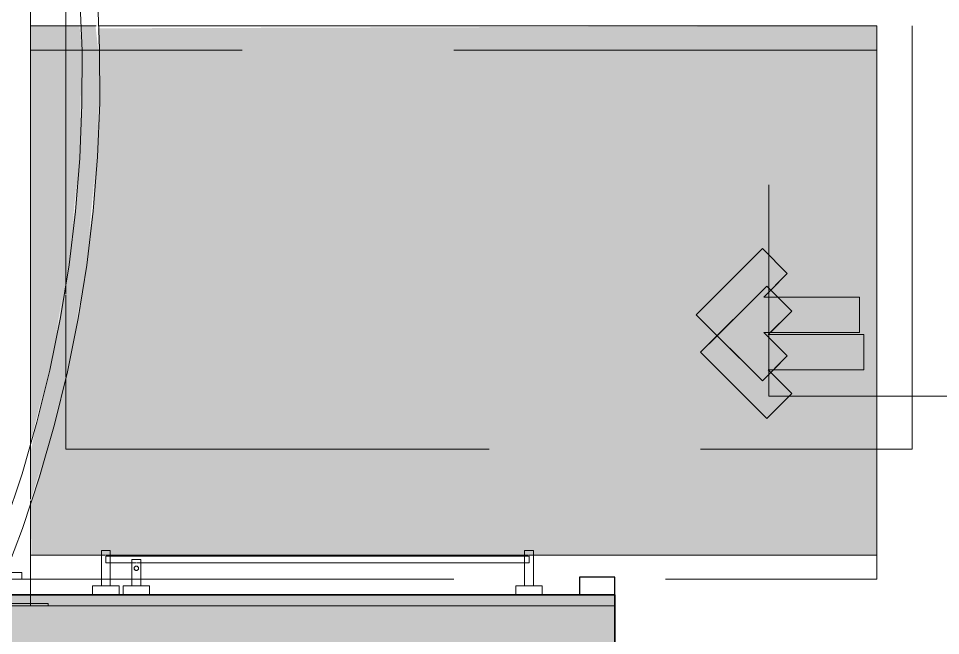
# Model space of a CAD drawing. Header units: inches. Extents: x 6 to 8416, y -388 to 6104.
# Drawn here: x 5603.1 to 5655.4, y 605.4 to 640.4 of the extents above; entities that cross this region are included whole.
import ezdxf

# ---------------------------------------------------------------- set-up
doc = ezdxf.new("R2010")
doc.units = ezdxf.units.IN
doc.header["$MEASUREMENT"] = 0
doc.linetypes.add('Hidden 1_16_', pattern=[36, 24, -12])
for name, color, linetype, lineweight in [('A-DOOR', 31, 'Continuous', 18), ('A-DOOR-FRAM', 31, 'Continuous', 25), ('A-GENM', 13, 'Continuous', 18), ('A-WALL', 113, 'Continuous', 25), ('A-WALL-PATT', 111, 'Continuous', 35), ('I-WALL', 2, 'Continuous', 25), ('P-SANR-FIXT', 6, 'Continuous', 18), ('Q-SPCQ', 91, 'Continuous', 18)]:
    doc.layers.add(name, color=color, linetype=linetype, lineweight=lineweight)

# ---------------------------------------------------------------- blocks, each defined once
blk = doc.blocks.new('Unit-Single-Flush-ICC ADA-AM - 36_ x 84_-NR _U-BA _ BATH_-6492505-LEVEL 3 - PLAN Copy 1 Copy 1')
at = {"layer": 'A-DOOR'}
for p, q in [((-8.693, 26.593), (-7.456, 27.831)), ((18, 2.375), (-7.456, 27.831)), ((16.763, 1.138), (-8.693, 26.593)), ((16.763, 1.138), (18, 2.375))]:
    blk.add_line(p, q, dxfattribs=at)
at = {"layer": 'A-DOOR', "lineweight": 9}
blk.add_arc((18, 2.375), 36, 135, 180, dxfattribs=at)
at = {"layer": 'A-DOOR-FRAM'}
for p, q in [((-18, 3.375), (-20, 3.375)), ((-20, 3.375), (-20, 2.375)), ((-18, 2.375), (-18, 3.375)), ((20, 3.375), (18, 3.375)), ((18, 3.375), (18, 2.375)), ((20, 2.375), (20, 3.375)), ((-20, 2.375), (-18, 2.375)), ((18, 2.375), (20, 2.375)), ((-18, -2.375), (-20, -2.375)), ((-20, -2.375), (-20, -3.375)), ((-18, -3.375), (-18, -2.375)), ((20, -2.375), (18, -2.375)), ((18, -2.375), (18, -3.375)), ((20, -3.375), (20, -2.375)), ((-20, -3.375), (-18, -3.375)), ((18, -3.375), (20, -3.375))]:
    blk.add_line(p, q, dxfattribs=at)
at = {"layer": 'A-DOOR-FRAM', "lineweight": 18}
for p, q in [((-18, 3.375), (-20, 3.375)), ((-20, 3.375), (-20, 2.375)), ((-18, 3.375), (-18, 2.375)), ((20, 3.375), (18, 3.375)), ((18, 3.375), (18, 2.375)), ((20, 3.375), (20, 2.375)), ((-20, 2.375), (-18, 2.375)), ((18, 2.375), (20, 2.375)), ((-20, -3.375), (-20, -2.375)), ((-18, -2.375), (-20, -2.375)), ((-18, -3.375), (-18, -2.375)), ((18, -3.375), (18, -2.375)), ((20, -2.375), (18, -2.375)), ((20, -3.375), (20, -2.375)), ((-20, -3.375), (-18, -3.375)), ((18, -3.375), (20, -3.375))]:
    blk.add_line(p, q, dxfattribs=at)
blk = doc.blocks.new('GM BA Shower-Unit-Tub-Prefab-ICC ADA-AM - ICC Type B_ Option A Forward_ 60_W x 32_D-2224287-LEVEL 3 - PLAN Copy 1 Copy 1')
at = {"layer": 'A-GENM'}
for p, q in [((0, 32), (0.625, 32)), ((59.375, 32), (60, 32))]:
    blk.add_line(p, q, dxfattribs=at)
blk = doc.blocks.new('PL BA Toilet-Unit-Two Piece-ICC ADA-AM - ICC Type B_ Side Approach_ Swing Up Bar-V403-LEVEL 3 - PLAN Copy 1 Copy 1')
at = {"layer": 'A-GENM', "linetype": 'Hidden 1_16_', "lineweight": 9}
for p, q in [((0, -5.5), (0, 0)), ((33, 0), (0, 0)), ((33, -24), (33, 0)), ((0, -17.776), (0, -5.5)), ((0, -18.375), (0, -17.776)), ((0, -22.036), (0, -18.566)), ((0, -23.078), (0, -22.178)), ((0, -46.672), (0, -23.078)), ((33, -24), (48, -24)), ((48, -56), (48, -24)), ((0, -47.204), (0, -46.672)), ((39.75, -46.75), (36, -50.5)), ((36.937, -49.563), (39.75, -46.75)), ((41.164, -48.164), (39.75, -46.75)), ((39.75, -46.75), (39.977, -46.977)), ((39.977, -46.977), (40.375, -47.375)), ((0, -51.923), (0, -47.263)), ((40.375, -47.375), (41.164, -48.164)), ((39.828, -49.5), (41.164, -48.164)), ((41.164, -48.164), (39.953, -49.375)), ((36, -50.5), (36.937, -49.563)), ((45.25, -49.5), (39.828, -49.5)), ((39.828, -49.5), (45.25, -49.5)), ((45.25, -51.5), (45.25, -49.5)), ((45.25, -49.5), (45.25, -51.5)), ((36, -50.5), (39.75, -54.25)), ((39.75, -54.25), (36, -50.5)), ((41.164, -52.836), (39.828, -51.5)), ((39.828, -51.5), (45.25, -51.5)), ((40.125, -51.5), (39.828, -51.5)), ((39.977, -51.648), (41.164, -52.836)), ((45.25, -51.5), (40.125, -51.5)), ((0, -56), (0, -51.974)), ((39.75, -54.25), (41.164, -52.836)), ((41.164, -52.836), (39.75, -54.25)), ((0, -56), (48, -56))]:
    blk.add_line(p, q, dxfattribs=at)
blk = doc.blocks.new('GM Clearance-Rect-AM - 30_ x 48_  - A117 2017 Existing _ Type B _ A117 2009 _ CBC-V440-LEVEL 3 - PLAN Copy 1 Copy 1')
at = {"layer": 'A-GENM', "linetype": 'Hidden 1_16_', "lineweight": 9, "transparency": 33554560}
h = blk.add_hatch(color=256, dxfattribs=at)
h.paths.add_polyline_path([(15, 48), (-15, 48), (-14.865, 3.829), (-9.98, 3.852), (-4.627, 3.521), (1.211, 2.722), (6.775, 1.493), (11.363, 0.219), (12.253, 0), (15, 0.051), (15, 4.05), (14.75, 4.05), (14.75, 4.483), (15, 4.483), (15, 28.05), (14.75, 28.05), (14.75, 28.483), (15, 28.483), (15, 37.571)])
h.paths.add_polyline_path([(8.6, 0), (3.467, 1.272), (-2.174, 2.235), (-7.811, 2.769), (-12.992, 2.9), (-15, 2.783), (-15, 0), (8.439, 0)])
h = blk.add_hatch(color=256, dxfattribs=at)
h.paths.add_polyline_path([(15, 28.483), (14.75, 28.483), (14.75, 28.05), (15, 28.05), (15, 28.456)])
h.paths.add_polyline_path([(15, 4.483), (14.75, 4.483), (14.75, 4.05), (15, 4.05), (15, 4.456)])
h.paths.add_polyline_path([(11.922, 0), (8.135, 1.162), (3.083, 2.363), (-1.424, 3.155), (-8.171, 3.783), (-13.109, 3.896), (-15, 3.685), (-15, 2.824), (-10.45, 2.869), (-4.679, 2.522), (1.585, 1.633), (7.063, 0.418), (9.185, 0), (11.841, 0)])
at = {"layer": 'A-GENM', "linetype": 'Hidden 1_16_', "lineweight": 9}
for p, q in [((15, 48), (-15, 48)), ((-15, 48), (-15, 3.829)), ((15, 48), (-15, 48)), ((-15, 48), (-15, 3.829)), ((-15, 3.829), (-15, 48)), ((-15, 48), (15, 48)), ((15, 28.456), (15, 48)), ((15, 28.456), (15, 48)), ((15, 48), (15, 28.456)), ((15, 28.267), (15, 28.456)), ((15, 28.267), (15, 28.456)), ((15, 28.456), (15, 28.267)), ((15, 28.05), (15, 28.24)), ((15, 28.05), (15, 28.24)), ((15, 28.24), (15, 28.05)), ((15, 4.456), (15, 28.05)), ((15, 4.456), (15, 28.05)), ((15, 28.05), (15, 4.456)), ((15, 4.267), (15, 4.456)), ((15, 4.267), (15, 4.456)), ((15, 4.456), (15, 4.267)), ((15, 4.05), (15, 4.24)), ((15, 4.05), (15, 4.24)), ((15, 4.24), (15, 4.05)), ((-15, 3.714), (-15, 3.38)), ((-15, 3.714), (-15, 3.38)), ((-15, 3.38), (-15, 3.714)), ((15, 0), (15, 4.05)), ((15, 0), (15, 4.05)), ((15, 4.05), (15, 0)), ((-15, 3.378), (-15, 2.824)), ((-15, 3.378), (-15, 2.824)), ((-15, 2.824), (-15, 3.378)), ((-15, 2.824), (-15, 0)), ((-15, 2.824), (-15, 0)), ((-15, 0), (-15, 2.824)), ((-15, 0), (8.439, 0)), ((-15, 0), (8.439, 0)), ((8.439, 0), (-15, 0)), ((8.6, 0), (9.023, 0)), ((8.6, 0), (9.023, 0)), ((9.023, 0), (8.6, 0)), ((9.075, 0), (11.841, 0)), ((9.075, 0), (11.841, 0)), ((11.841, 0), (9.075, 0)), ((11.922, 0), (15, 0)), ((11.922, 0), (15, 0)), ((15, 0), (11.922, 0))]:
    blk.add_line(p, q, dxfattribs=at)
blk = doc.blocks.new('SE BA Towel Bar-AM - 2_-0_ W x 2 1_2_ D_ 48_ AFF-V442-LEVEL 3 - PLAN Copy 1 Copy 1')
at = {"layer": 'Q-SPCQ'}
for p, q in [((-12.25, 2.5), (-12.25, 0.5)), ((-12.25, 2.5), (-12, 2.5)), ((-12.217, 2.5), (-12, 2.5)), ((-12, 2.5), (-11.783, 2.5)), ((-12, 2.5), (-11.75, 2.5)), ((12, 2.187), (-12, 2.187)), ((-12, 2.187), (-12, 2.181)), ((-12, 2.187), (-12, 1.812)), ((-12, 2.181), (-12, 2.162)), ((-12, 2.162), (-12, 2.133)), ((-12, 2.133), (-12, 2.094)), ((-12, 2.094), (-12, 2.049)), ((-11.75, 0.5), (-11.75, 2.5)), ((11.75, 2.5), (11.75, 0.5)), ((11.75, 2.5), (12, 2.5)), ((11.783, 2.5), (12, 2.5)), ((12, 2.5), (12.217, 2.5)), ((12, 2.5), (12.25, 2.5)), ((12, 1.812), (12, 2.187)), ((12, 2.181), (12, 2.187)), ((12, 2.162), (12, 2.181)), ((12, 2.133), (12, 2.162)), ((12, 2.094), (12, 2.133)), ((12, 2.049), (12, 2.094)), ((12.25, 0.5), (12.25, 2.5)), ((-12, 2.049), (-12, 2)), ((-12, 2), (-12, 1.951)), ((-12, 1.951), (-12, 1.906)), ((-12, 1.906), (-12, 1.867)), ((-12, 1.867), (-12, 1.838)), ((-12, 1.838), (-12, 1.819)), ((-12, 1.819), (-12, 1.812)), ((-12, 1.812), (-10.483, 1.812)), ((-10.483, 1.812), (-10.294, 1.812)), ((-10.267, 1.812), (-10.077, 1.812)), ((-10.077, 1.812), (12, 1.812)), ((12, 2), (12, 2.049)), ((12, 1.951), (12, 2)), ((12, 1.906), (12, 1.951)), ((12, 1.867), (12, 1.906)), ((12, 1.838), (12, 1.867)), ((12, 1.819), (12, 1.838)), ((12, 1.812), (12, 1.819)), ((-12.75, 0.5), (-12.75, 0)), ((-12, 0.5), (-12.75, 0.5)), ((-12, 0.5), (-12.25, 0.5)), ((-12, 0.5), (-12.236, 0.5)), ((-12, 0.5), (-12.217, 0.5)), ((-11.783, 0.5), (-12, 0.5)), ((-11.75, 0.5), (-12, 0.5)), ((-11.764, 0.5), (-12, 0.5)), ((-11.25, 0.5), (-12, 0.5)), ((-11.25, 0), (-11.25, 0.5)), ((11.25, 0.5), (11.25, 0)), ((12, 0.5), (11.25, 0.5)), ((12, 0.5), (11.75, 0.5)), ((12, 0.5), (11.764, 0.5)), ((12, 0.5), (11.783, 0.5)), ((12.217, 0.5), (12, 0.5)), ((12.25, 0.5), (12, 0.5)), ((12.236, 0.5), (12, 0.5)), ((12.75, 0.5), (12, 0.5)), ((12.75, 0), (12.75, 0.5)), ((-12.53, 0), (-12.75, 0)), ((-12, 0), (-12.75, 0)), ((-12, 0), (-12.53, 0)), ((-11.47, 0), (-12, 0)), ((-11.25, 0), (-12, 0)), ((-11.25, 0), (-11.47, 0)), ((11.47, 0), (11.25, 0)), ((12, 0), (11.25, 0)), ((12, 0), (11.47, 0)), ((12.53, 0), (12, 0)), ((12.75, 0), (12, 0)), ((12.75, 0), (12.53, 0))]:
    blk.add_line(p, q, dxfattribs=at)
blk = doc.blocks.new('z Nested-Shower Surround-Tub-Prefab - Variable-V408-LEVEL 3 - PLAN Copy 1 Copy 1')
at = {"layer": 'A-GENM', "lineweight": 9}
for p, q in [((0.125, 33), (0, 33)), ((0, 33), (0, 0)), ((0, 32), (0, 33)), ((0, 33), (0.125, 33)), ((0.125, 0.125), (0.125, 33)), ((0.125, 33), (0.125, 32)), ((60, 33), (59.875, 33)), ((59.875, 33), (59.875, 0.125)), ((59.875, 32), (59.875, 33)), ((59.875, 33), (60, 33)), ((60, 0), (60, 33)), ((60, 33), (60, 32)), ((0, 29.875), (0, 32)), ((0.125, 32), (0.125, 29.875)), ((59.875, 0.625), (59.875, 32)), ((60, 32), (60, 0.625)), ((0, 0.625), (0, 29.875)), ((0.125, 29.875), (0.125, 0.625)), ((0, 0), (0, 0.625)), ((0.125, 0.625), (0.125, 0.313)), ((59.875, 0.313), (59.875, 0.625)), ((60, 0.625), (60, 0)), ((0, 0), (60, 0)), ((60, 0), (0, 0)), ((59.875, 0.125), (0.125, 0.125)), ((0.313, 0.125), (59.688, 0.125))]:
    blk.add_line(p, q, dxfattribs=at)
at = {"layer": 'A-GENM'}
for p, q in [((1.5, 32), (0, 32)), ((0, 32), (0, 0)), ((0, 29.875), (0, 32)), ((0.125, 32), (0.625, 32)), ((0.625, 32), (1.5, 32)), ((1.5, 32), (5.826, 32)), ((1.5, 30.75), (1.5, 32)), ((1.5, 30.75), (1.5, 32)), ((1.5, 32), (1.5, 30.75)), ((6.125, 32), (8.252, 32)), ((8.398, 32), (9.275, 32)), ((9.275, 32), (27.125, 32)), ((27.125, 32), (50.564, 32)), ((50.725, 32), (51.148, 32)), ((51.2, 32), (53.966, 32)), ((54.047, 32), (57.125, 32)), ((57.125, 32), (58.5, 32)), ((58.5, 32), (58.5, 30.75)), ((60, 32), (58.5, 32)), ((58.5, 32), (58.5, 30.75)), ((58.5, 30.75), (58.5, 32)), ((58.5, 32), (59.375, 32)), ((59.375, 32), (59.875, 32)), ((60, 0), (60, 32)), ((60, 32), (60, 0.625)), ((1.5, 30), (1.5, 30.75)), ((1.5, 29.25), (1.5, 30.75)), ((1.5, 30.75), (1.5, 30)), ((58.5, 30.75), (58.5, 29.25)), ((58.5, 30.75), (58.5, 29.25)), ((58.5, 29.25), (58.5, 30.75)), ((0, 0.625), (0, 29.875)), ((1.5, 3.75), (1.5, 29.25)), ((1.5, 5.942), (1.5, 29.058)), ((1.5, 29.058), (1.5, 5.942)), ((53.839, 28.873), (6.409, 28.873)), ((58.5, 29.25), (58.5, 3.75)), ((58.5, 29.25), (58.5, 3.75)), ((58.5, 3.75), (58.5, 29.25)), ((4.159, 26.623), (4.159, 17.771)), ((56.089, 18.5), (56.089, 26.623)), ((56.089, 6.712), (56.089, 18.5)), ((4.159, 17.771), (4.159, 15.729)), ((4.159, 15.729), (4.159, 6.712)), ((1.5, 3.75), (1.5, 5.058)), ((1.5, 5.058), (1.5, 3.75)), ((53.877, 4.5), (6.371, 4.5)), ((56.25, 1.5), (3.75, 1.5)), ((56.25, 1.5), (3.75, 1.5)), ((3.75, 1.5), (56.25, 1.5)), ((0, 0), (0, 0.625)), ((60, 0.625), (60, 0)), ((0, 0), (60, 0)), ((60, 0), (0, 0))]:
    blk.add_line(p, q, dxfattribs=at)
blk.add_circle((8.92, 16.75), 1.016, dxfattribs=at)
for centre, radius, start, end in [((6.409, 26.623), 2.25, 90, 173.7582), ((53.839, 26.623), 2.25, 23.0129, 90), ((53.839, 26.623), 2.25, 10.6675, 16.5743), ((53.839, 26.623), 2.25, 1.8287, 9.2992), ((6.371, 6.712), 2.212, 186.0977, 270), ((53.877, 6.712), 2.212, 270, 360), ((3.75, 3.75), 2.25, 180, 195), ((3.75, 3.75), 2.25, 180, 270), ((3.75, 3.75), 2.25, 180, 195), ((56.25, 3.75), 2.25, 270, 360), ((56.25, 3.75), 2.25, 345, 0), ((56.25, 3.75), 2.25, 345, 360), ((3.75, 3.75), 2.25, 195, 200.0287), ((3.75, 3.75), 2.25, 195, 200.0287), ((56.25, 3.75), 2.25, 339.9713, 345), ((56.25, 3.75), 2.25, 339.9713, 345), ((3.75, 3.75), 2.25, 200.0287, 204.9713), ((3.75, 3.75), 2.25, 200.0287, 204.9713), ((3.75, 3.75), 2.25, 204.9713, 210), ((3.75, 3.75), 2.25, 204.9713, 210), ((3.75, 3.75), 2.25, 210, 225), ((3.75, 3.75), 2.25, 210, 225), ((56.25, 3.75), 2.25, 315, 330), ((56.25, 3.75), 2.25, 315, 330), ((56.25, 3.75), 2.25, 330, 335.0287), ((56.25, 3.75), 2.25, 330, 335.0287), ((56.25, 3.75), 2.25, 335.0287, 339.9713), ((56.25, 3.75), 2.25, 335.0287, 339.9713), ((3.75, 3.75), 2.25, 225, 240), ((3.75, 3.75), 2.25, 225, 240), ((56.25, 3.75), 2.25, 300, 315), ((56.25, 3.75), 2.25, 300, 315), ((3.75, 3.75), 2.25, 240, 245.0287), ((3.75, 3.75), 2.25, 240, 245.0287), ((3.75, 3.75), 2.25, 245.0287, 249.9713), ((3.75, 3.75), 2.25, 245.0287, 249.9713), ((3.75, 3.75), 2.25, 249.9713, 255), ((3.75, 3.75), 2.25, 249.9713, 255), ((3.75, 3.75), 2.25, 255, 270), ((3.75, 3.75), 2.25, 255, 270), ((56.25, 3.75), 2.25, 270, 285), ((56.25, 3.75), 2.25, 270, 285), ((56.25, 3.75), 2.25, 285, 290.0287), ((56.25, 3.75), 2.25, 285, 290.0287), ((56.25, 3.75), 2.25, 290.0287, 294.9713), ((56.25, 3.75), 2.25, 290.0287, 294.9713), ((56.25, 3.75), 2.25, 294.9713, 300), ((56.25, 3.75), 2.25, 294.9713, 300)]:
    blk.add_arc(centre, radius, start, end, dxfattribs=at)
blk = doc.blocks.new('z Nested-Clearance-Shower-AM - Tub_Shower - ICC Type B - Option A_ Forward-V410-LEVEL 3 - PLAN Copy 1 Copy 1')
at = {"layer": 'A-GENM', "linetype": 'Hidden 1_16_', "lineweight": 9}
for p, q in [((30, 48), (0, 48)), ((0, 48), (0, 0)), ((30, 0), (30, 48)), ((16, 47), (14, 47)), ((14, 47), (14, 41.578)), ((14, 42.375), (14, 47)), ((14, 47), (16, 47)), ((16, 41.578), (16, 47)), ((16, 47), (16, 41.953)), ((12.664, 42.914), (11.25, 41.5)), ((11.25, 41.5), (12.664, 42.914)), ((14, 41.578), (12.664, 42.914)), ((12.664, 42.914), (13.602, 41.977)), ((17.336, 42.914), (16, 41.578)), ((16.25, 41.828), (17.336, 42.914)), ((18.75, 41.5), (17.336, 42.914)), ((17.336, 42.914), (18.125, 42.125)), ((14, 41.578), (14, 42.375)), ((13.602, 41.977), (14, 41.578)), ((11.25, 41.5), (15, 37.75)), ((15, 37.75), (11.25, 41.5)), ((15, 37.75), (18.75, 41.5)), ((16, 41.825), (16, 41.578)), ((18.75, 41.5), (16.187, 38.937)), ((18.43, 41.82), (18.75, 41.5)), ((16.187, 38.937), (15, 37.75)), ((0, 0), (30, 0))]:
    blk.add_line(p, q, dxfattribs=at)
blk = doc.blocks.new('SE BA Shower Curtain Rod-AM - 1_ Dia__ 76_ AFF-V377-LEVEL 3 - PLAN Copy 1 Copy 1')
at = {"layer": 'Q-SPCQ'}
for p, q in [((0.375, 1.5), (0, 1.5)), ((0, 1.5), (0, 0.75)), ((0, 1.5), (0, -1.5)), ((0.375, -1.5), (0.375, 1.5)), ((0.375, 0.75), (0.375, 1.5)), ((57, 1.5), (56.625, 1.5)), ((56.625, 1.5), (56.625, 0.75)), ((56.625, 1.5), (56.625, -1.5)), ((57, -1.5), (57, 1.5)), ((57, 0.75), (57, 1.5)), ((0, 0.75), (0, 0.388)), ((0.375, 0.605), (0.128, 0.512)), ((0.375, 0.521), (0.375, 0.75)), ((56.998, 0.464), (56.786, 0.544)), ((57, 0.388), (57, 0.75)), ((0, 0.388), (0, 0)), ((0.002, 0.464), (0.095, 0.232)), ((0.002, 0.464), (0.027, 0.402)), ((0.027, 0.402), (0.057, 0.328)), ((0.057, 0.328), (0.095, 0.232)), ((0.095, 0.232), (0.14, 0.12)), ((0.095, 0.232), (0.14, 0.12)), ((0.14, 0.12), (0.235, -0.12)), ((0.14, 0.12), (0.187, 0)), ((0.187, 0), (0.235, -0.12)), ((56.72, -0.232), (56.905, 0.232)), ((56.765, -0.12), (56.812, 0)), ((56.812, 0), (56.86, 0.12)), ((56.86, 0.12), (56.905, 0.232)), ((56.905, 0.232), (56.973, 0.402)), ((56.905, 0.232), (56.943, 0.328)), ((56.943, 0.328), (56.973, 0.402)), ((56.973, 0.402), (56.991, 0.449)), ((56.973, 0.402), (56.991, 0.449)), ((56.991, 0.449), (56.998, 0.464)), ((56.991, 0.449), (56.998, 0.464)), ((57, 0), (57, 0.388)), ((0, 0), (0, -0.388)), ((0, -0.388), (0, -0.75)), ((0.235, -0.12), (0.28, -0.232)), ((0.235, -0.12), (0.28, -0.232)), ((0.28, -0.232), (0.373, -0.464)), ((0.28, -0.232), (0.318, -0.328)), ((0.318, -0.328), (0.348, -0.402)), ((0.348, -0.402), (0.373, -0.464)), ((0.375, -0.75), (0.375, -0.391)), ((56.625, -0.391), (56.625, -0.75)), ((56.627, -0.464), (56.634, -0.449)), ((56.627, -0.464), (56.634, -0.449)), ((56.634, -0.449), (56.652, -0.402)), ((56.634, -0.449), (56.652, -0.402)), ((56.652, -0.402), (56.72, -0.232)), ((56.652, -0.402), (56.682, -0.328)), ((56.682, -0.328), (56.72, -0.232)), ((56.72, -0.232), (56.765, -0.12)), ((57, -0.388), (57, 0)), ((57, -0.75), (57, -0.388)), ((0, -0.75), (0, -1.5)), ((0.375, -1.5), (0.375, -0.75)), ((56.625, -0.75), (56.625, -1.5)), ((57, -1.5), (57, -0.75)), ((0, -1.5), (0.375, -1.5)), ((56.625, -1.5), (57, -1.5))]:
    blk.add_line(p, q, dxfattribs=at)
at = {"layer": 'Q-SPCQ', "flags": 128}
for points in [[(56.625, 0.604), (54.115, 1.547), (51.191, 2.513), (48.231, 3.362), (45.239, 4.091), (42.221, 4.7), (39.18, 5.189), (36.123, 5.555), (33.053, 5.798), (29.976, 5.919), (26.897, 5.916), (23.82, 5.791), (20.75, 5.542), (17.694, 5.171), (14.654, 4.678), (11.636, 4.063), (8.646, 3.329), (5.687, 2.475), (2.765, 1.504), (0.375, 0.605)], [(0.375, -0.464), (3.218, 0.604), (6.104, 1.558), (9.026, 2.395), (11.978, 3.115), (14.958, 3.716), (17.959, 4.198), (20.976, 4.56), (24.006, 4.8), (27.043, 4.919), (30.083, 4.916), (33.119, 4.792), (36.149, 4.547), (39.166, 4.181), (42.166, 3.694), (45.144, 3.088), (48.096, 2.363), (51.016, 1.52), (53.901, 0.562), (56.625, -0.464)]]:
    blk.add_lwpolyline(points, dxfattribs=at)
blk = doc.blocks.new('SE BA Robe Hook-AM - Robe Hook-2223851-LEVEL 3 - PLAN Copy 1 Copy 1')
at = {"layer": 'Q-SPCQ'}
for p, q in [((-0.25, 2), (-0.25, 0.5)), ((-0.25, 2), (0, 2)), ((-0.217, 2), (0, 2)), ((0, 2), (0.217, 2)), ((0, 2), (0.25, 2)), ((0.25, 0.5), (0.25, 2)), ((-0.75, 0.5), (-0.75, 0)), ((0, 0.5), (-0.75, 0.5)), ((0, 0.5), (-0.25, 0.5)), ((0, 0.5), (-0.236, 0.5)), ((0, 0.5), (-0.217, 0.5)), ((0.217, 0.5), (0, 0.5)), ((0.25, 0.5), (0, 0.5)), ((0.236, 0.5), (0, 0.5)), ((0.75, 0.5), (0, 0.5)), ((0.75, 0), (0.75, 0.5)), ((0, 0), (-0.75, 0)), ((0.75, 0), (0, 0))]:
    blk.add_line(p, q, dxfattribs=at)
for start, end in [(360, 180), (135, 150), (105, 135), (90, 105), (75, 90), (60, 75), (45, 60), (30, 45), (165, 180), (180, 360), (180, 195), (150, 165), (195, 210), (210, 240), (240, 255), (255, 270), (270, 285), (285, 300), (300, 315), (315, 330), (15, 30), (330, 345), (0, 15), (345, 0)]:
    blk.add_arc((0, 1.5), 0.125, start, end, dxfattribs=at)
blk = doc.blocks.new('z Nested-Clearance-Plumbing-AM - Clearance-2258215-LEVEL 3 - PLAN Copy 1 Copy 1')
at = {"layer": 'A-GENM', "linetype": 'Hidden 1_16_', "lineweight": 9}
for p, q in [((15, 48), (-15, 48)), ((-15, 48), (-15, 0)), ((15, 0), (15, 48)), ((-15, 0), (-0.748, 0)), ((-0.748, 0), (-0.518, 0)), ((-0.518, 0), (0.492, 0)), ((0.492, 0), (0.748, 0)), ((0.748, 0), (15, 0))]:
    blk.add_line(p, q, dxfattribs=at)

msp = doc.modelspace()

# ---------------------------------------------------------------- hatches: boundary and pattern name
at = {"layer": 'A-WALL-PATT', "lineweight": 25, "transparency": 33554560}
h = msp.add_hatch(color=10, dxfattribs=at)
h.paths.add_polyline_path([(5707.54033733, 607.06077679), (5707.54033733, 607.68577679), (5682.29033733, 607.68577679), (5682.29033733, 607.06077679), (5691.97553685, 607.06077679)])
h.paths.add_polyline_path([(5678.79033733, 607.06077679), (5678.79033733, 607.68577679), (5672.91533733, 607.68577679), (5672.91533733, 607.06077679)])
h.paths.add_polyline_path([(5624.49053685, 607.06077679), (5636.91533733, 607.06077679), (5636.91533733, 607.68577679), (5572.41533733, 607.68577679), (5572.41533733, 607.06077679), (5607.61928685, 607.06077679)])
at = {"layer": 'I-WALL', "transparency": 33554560}
h = msp.add_hatch(color=10, dxfattribs=at)
h.paths.add_polyline_path([(5711.04033733, 603.56077679), (5711.04033733, 607.06077679), (5672.91533733, 607.06077679), (5672.91533733, 603.56077679), (5691.97553685, 603.56077679)])
h.paths.add_polyline_path([(5621.04033733, 603.56077679), (5636.91533733, 603.56077679), (5636.91533733, 607.06077679), (5571.79033733, 607.06077679), (5571.79033733, 603.56077679), (5617.54033733, 603.56077679)])

# ---------------------------------------------------------------- linework, layer by layer
at = {"layer": 'A-WALL', "lineweight": 9}
msp.add_line((5571.79033733, 607.06077679), (5636.91533733, 607.06077679), dxfattribs=at)
at = {"layer": 'I-WALL', "lineweight": 35}
for p, q in [((5636.91533733, 607.68577679), (5572.41533733, 607.68577679)), ((5636.91533733, 602.93577679), (5636.91533733, 607.68577679))]:
    msp.add_line(p, q, dxfattribs=at)

# ---------------------------------------------------------------- block references
at = {"layer": 'A-DOOR', "rotation": 180}
msp.add_blockref('Unit-Single-Flush-ICC ADA-AM - 36_ x 84_-NR _U-BA _ BATH_-6492505-LEVEL 3 - PLAN Copy 1 Copy 1', (5654.91533733, 605.31077679), dxfattribs=at)
at = {"layer": 'A-GENM', "lineweight": 9, "rotation": 269.999999999998}
msp.add_blockref('z Nested-Shower Surround-Tub-Prefab - Variable-V408-LEVEL 3 - PLAN Copy 1 Copy 1', (5571.79033733, 667.06077679), dxfattribs=at)
at = {"layer": 'A-GENM', "rotation": 269.999999999998}
msp.add_blockref('GM BA Shower-Unit-Tub-Prefab-ICC ADA-AM - ICC Type B_ Option A Forward_ 60_W x 32_D-2224287-LEVEL 3 - PLAN Copy 1 Copy 1', (5571.79033733, 667.06077679), dxfattribs=at)
at = {"layer": 'A-GENM', "linetype": 'Hidden 1_16_', "lineweight": 9}
for name, p, rotation in [('z Nested-Clearance-Plumbing-AM - Clearance-2258215-LEVEL 3 - PLAN Copy 1 Copy 1', (5660.66533733, 666.93577679), 180), ('GM Clearance-Rect-AM - 30_ x 48_  - A117 2017 Existing _ Type B _ A117 2009 _ CBC-V440-LEVEL 3 - PLAN Copy 1 Copy 1', (5603.79033733, 624.93577679), 269.9999999999976), ('z Nested-Clearance-Shower-AM - Tub_Shower - ICC Type B - Option A_ Forward-V410-LEVEL 3 - PLAN Copy 1 Copy 1', (5603.79033733, 638.56077679), 269.999999999998)]:
    msp.add_blockref(name, p, dxfattribs=dict(at, rotation=rotation))
at = {"layer": 'P-SANR-FIXT'}
msp.add_blockref('PL BA Toilet-Unit-Two Piece-ICC ADA-AM - ICC Type B_ Side Approach_ Swing Up Bar-V403-LEVEL 3 - PLAN Copy 1 Copy 1', (5605.79033733, 671.93577679), dxfattribs=at)
at = {"layer": 'Q-SPCQ', "rotation": 269.999999999998}
msp.add_blockref('SE BA Shower Curtain Rod-AM - 1_ Dia__ 76_ AFF-V377-LEVEL 3 - PLAN Copy 1 Copy 1', (5601.79033733, 665.56077679), dxfattribs=at)
at = {"layer": 'Q-SPCQ'}
for name, p in [('SE BA Towel Bar-AM - 2_-0_ W x 2 1_2_ D_ 48_ AFF-V442-LEVEL 3 - PLAN Copy 1 Copy 1', (5620.05717948, 607.68577679)), ('SE BA Robe Hook-AM - Robe Hook-2223851-LEVEL 3 - PLAN Copy 1 Copy 1', (5609.79033733, 607.68577679))]:
    msp.add_blockref(name, p, dxfattribs=at)

doc.saveas('drawing.dxf')
